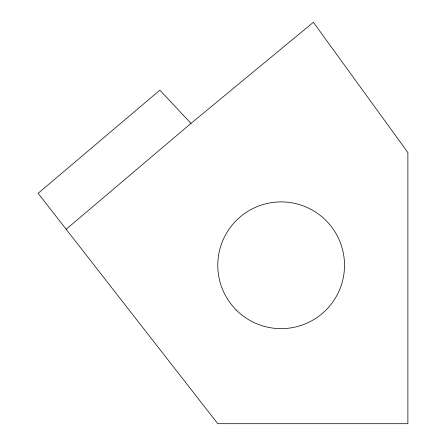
<?xml version="1.0" encoding="UTF-8"?>
<svg xmlns="http://www.w3.org/2000/svg" width="446" height="446" viewBox="0 0 446 446"><rect width="100%" height="100%" fill="white"/><g stroke="black" fill="none" stroke-linecap="round" stroke-linejoin="round"><path stroke-width="0.67" d="M191 123.397L159.846 90.176L38.116 193.313L217.771 423.7L407.884 423.7L407.884 152.571L313.382 22.3L191 123.397L66.153 229.272M236.335 310.082A63.371 63.371 0 0 0 342.355 281.671A63.371 63.371 0 0 0 264.74 204.062A63.371 63.371 0 0 0 236.335 310.082"/></g></svg>
